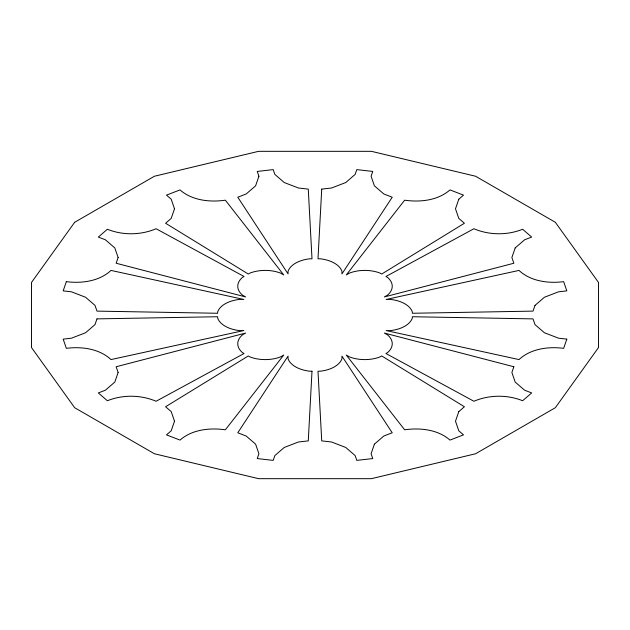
<?xml version="1.0" encoding="UTF-8"?>
<svg xmlns="http://www.w3.org/2000/svg" width="630" height="630" viewBox="0 0 630 630"><rect width="100%" height="100%" fill="white"/><g stroke="black" fill="none" stroke-linecap="round" stroke-linejoin="round"><path stroke-width="0.94" d="M312 371.196L308.275 440.874L298.368 442.016L284.272 447.45L274.853 455.592L273.2 460.388L257.253 458.561L258.906 453.758L255.599 444.158L246.173 436.015L237.778 432.778L288.06 356.084L288.06 358.738A27.468 15.86 0 0 0 309.645 371.196L312 371.196M321.725 189.126L318 258.804L320.355 258.804A27.468 15.86 0 0 1 341.94 271.262L341.94 273.916L392.222 197.221L383.827 193.985L374.401 185.842L371.094 176.243L372.747 171.439L356.8 169.612L355.147 174.408L345.728 182.55L331.632 187.984L321.725 189.126M66.347 281.657L63.173 290.863L71.489 291.824L85.585 297.258L95.004 305.4L96.973 311.118L217.665 313.267L217.665 311.905A27.468 15.86 0 0 1 239.25 299.447L243.834 299.447L110.998 270.42C99.367 281.303 81.656 283.65 66.347 281.657M96.973 318.882L95.004 324.6L85.585 332.742L71.489 338.176L63.173 339.137L66.347 348.343C81.656 346.35 99.367 348.697 110.998 359.58L243.834 330.553L239.25 330.553A27.468 15.86 0 0 1 217.665 318.095L217.665 316.732L96.973 318.882M118.117 257.52L116.148 263.245L245.629 296.943L242.385 295.068A27.468 15.86 0 0 1 242.385 277.452L244.054 276.491L156.082 228.737C140.899 235.242 122.677 235.455 107.376 229.257L98.335 237.061L105.391 239.786L114.81 247.921L118.117 257.52M118.117 372.48L114.81 382.079L105.391 390.214L98.335 392.939L107.376 400.743C122.677 394.545 140.899 394.758 156.082 401.263L244.054 353.509L242.385 352.548A27.468 15.86 0 0 1 242.385 334.932L245.629 333.057L116.148 366.755L118.117 372.48M174.51 208.798L171.202 218.397L165.588 223.248L248.299 274.042L249.968 273.073A27.468 15.86 0 0 1 280.484 273.073L283.728 274.948L225.351 200.19C209.94 202.435 192.055 200.505 180.007 189.913L166.493 195.127L171.202 199.198L174.51 208.798M174.51 421.202L171.202 430.802L166.493 434.873L180.007 440.087C192.055 429.495 209.94 427.565 225.351 429.81L283.728 355.052L280.484 356.926A27.468 15.86 0 0 1 249.968 356.926L248.299 355.958L165.588 406.752L171.202 411.603L174.51 421.202M258.906 176.243L255.599 185.842L246.173 193.985L237.778 197.221L288.06 273.916L288.06 271.262A27.468 15.86 0 0 1 309.645 258.804L312 258.804L308.275 189.126L298.368 187.984L284.272 182.55L274.853 174.408L273.2 169.612L257.253 171.439L258.906 176.243M374.401 444.158L371.094 453.758L372.747 458.561L356.8 460.388L355.147 455.592L345.728 447.45L331.632 442.016L321.725 440.874L318 371.196L320.355 371.196A27.468 15.86 0 0 0 341.94 358.738L341.94 356.084L392.222 432.778L383.827 436.015L374.401 444.158M458.798 199.198L455.49 208.798L458.798 218.397L464.412 223.248L381.701 274.042L380.032 273.073A27.468 15.86 0 0 0 349.516 273.073L346.272 274.948L404.649 200.19C420.06 202.435 437.945 200.505 449.993 189.913L463.507 195.127L458.798 199.198M458.798 411.603L455.49 421.202L458.798 430.802L463.507 434.873L449.993 440.087C437.945 429.495 420.06 427.565 404.649 429.81L346.272 355.052L349.516 356.926A27.468 15.86 0 0 0 380.032 356.926L381.701 355.958L464.412 406.752L458.798 411.603M515.19 247.921L511.883 257.52L513.852 263.245L384.371 296.943L387.615 295.068A27.468 15.86 0 0 0 387.615 277.452L385.946 276.491L473.917 228.737C489.101 235.242 507.323 235.455 522.624 229.257L531.665 237.061L524.609 239.786L515.19 247.921M513.852 366.755L511.883 372.48L515.19 382.079L524.609 390.214L531.665 392.939L522.624 400.743C507.323 394.545 489.101 394.758 473.917 401.263L385.946 353.509L387.615 352.548A27.468 15.86 0 0 0 387.615 334.932L384.371 333.057L513.852 366.755M534.996 305.4L533.027 311.118L412.335 313.267L412.335 311.905A27.468 15.86 0 0 0 390.75 299.447L386.166 299.447L519.002 270.42C530.633 281.303 548.344 283.65 563.653 281.657L566.827 290.863L558.511 291.824L544.414 297.258L534.996 305.4M566.827 339.137L563.653 348.343C548.344 346.35 530.633 348.697 519.002 359.58L386.166 330.553L390.75 330.553A27.468 15.86 0 0 0 412.335 318.095L412.335 316.732L533.027 318.882L534.996 324.6L544.414 332.742L558.511 338.176L566.827 339.137M74.663 222.288L31.5 282.445L31.5 347.555L74.663 407.712L154.413 453.758L258.607 478.674L371.393 478.674L475.587 453.758L555.337 407.712L598.5 347.555L598.5 282.445L555.337 222.288L475.587 176.243L371.393 151.326L258.607 151.326L154.413 176.243L74.663 222.288"/></g></svg>
